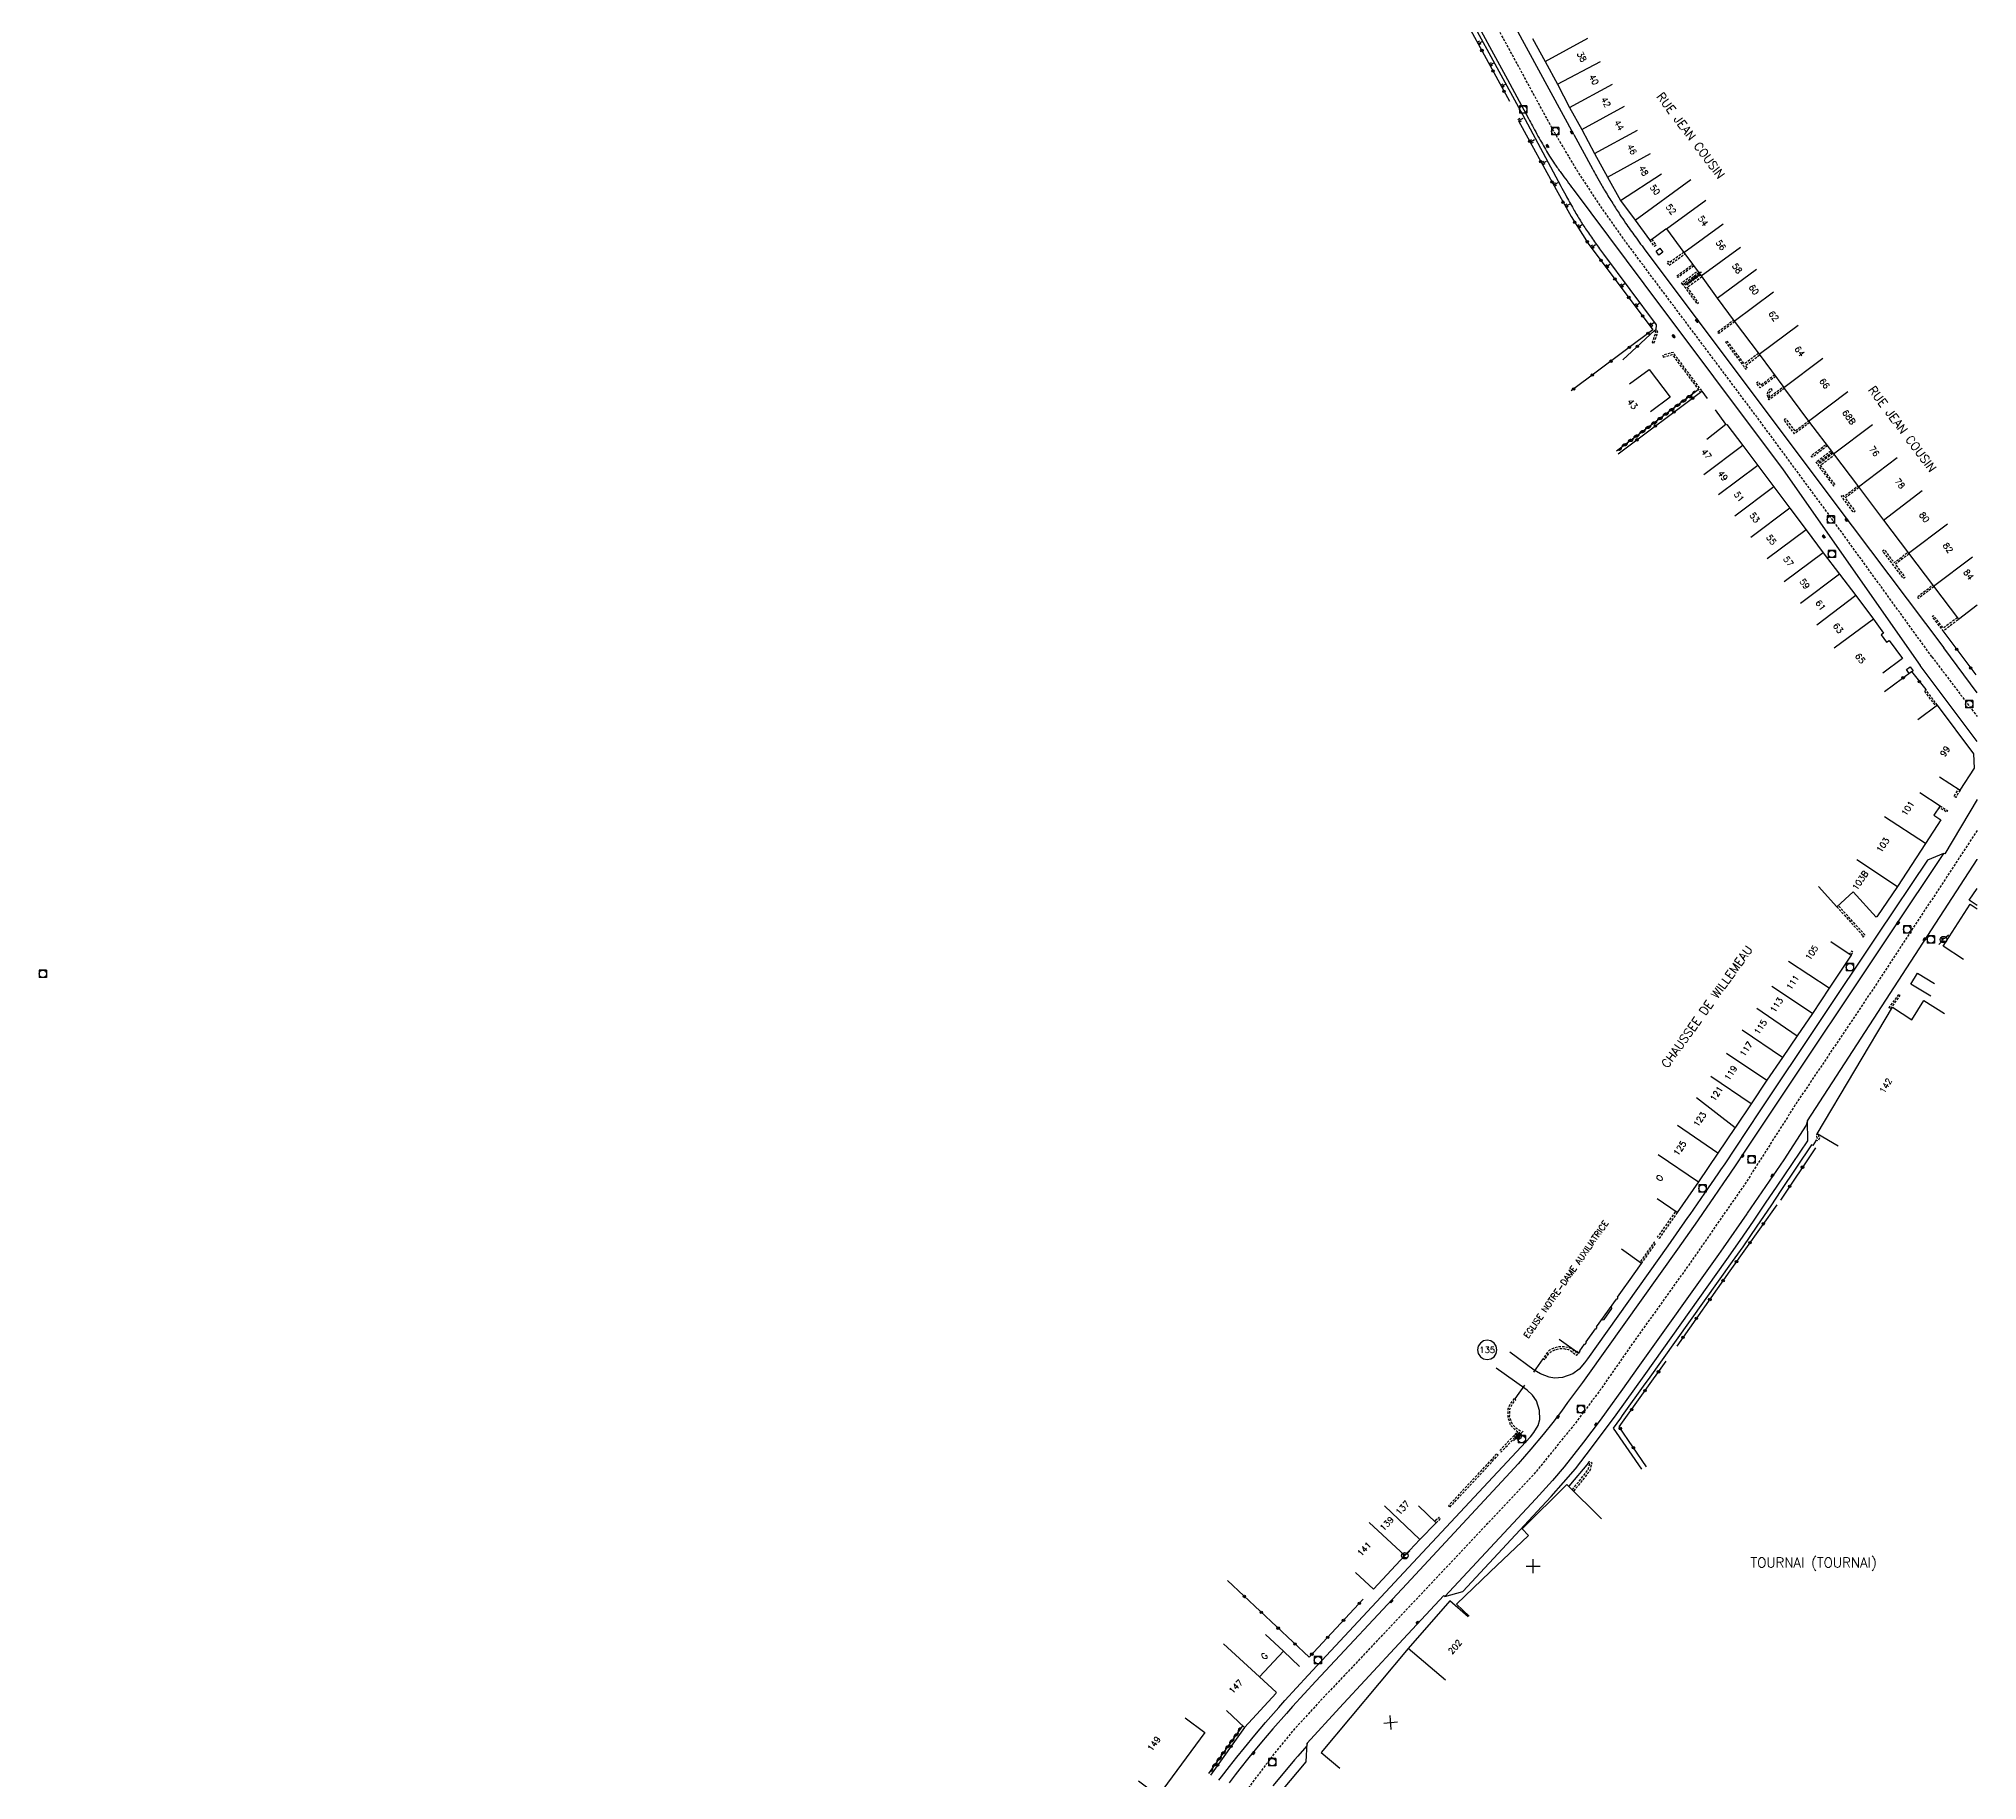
# Model space of a CAD drawing. Header units: millimetres. Extents: x 79000 to 80000, y 143000 to 144000.
# Drawn here: x 79602.8 to 80000, y 143192.3 to 143549.2 of the extents above; entities that cross this region are included whole.
import ezdxf
from ezdxf.enums import TextEntityAlignment as Align

# ---------------------------------------------------------------- set-up
doc = ezdxf.new("R2010")
doc.units = ezdxf.units.MM
doc.linetypes.add('DASHED', pattern=[0.75, 0.5, -0.25])
doc.layers.get('0').update_dxf_attribs({"linetype": 'CONTINUOUS'})
for name, color, linetype in [('W0001', 6, 'DASHED'), ('W0008', 7, 'CONTINUOUS'), ('W0100', 7, 'CONTINUOUS'), ('W0112', 1, 'DASHED'), ('W0211', 2, 'CONTINUOUS'), ('W0310', 3, 'CONTINUOUS'), ('W0322', 7, 'CONTINUOUS'), ('W0400', 7, 'CONTINUOUS'), ('W0420', 7, 'CONTINUOUS'), ('W0471', 7, 'CONTINUOUS'), ('W0980', 7, 'CONTINUOUS'), ('W0984', 7, 'CONTINUOUS'), ('W0989', 7, 'CONTINUOUS'), ('W0991', 7, 'CONTINUOUS'), ('W1102', 7, 'CONTINUOUS')]:
    doc.layers.add(name, color=color, linetype=linetype)
doc.styles.get("Standard").update_dxf_attribs({"font": 'romans.shx', "width": 0.85})

# ---------------------------------------------------------------- blocks, each defined once
blk = doc.blocks.new('t310o')
at = {"color": 0, "linetype": 'Continuous'}
for centre, start, end in [((-0.5, 0.38), 216.8699, 323.1304), ((0.5, -0.37), 36.8699, 143.1303)]:
    blk.add_arc(centre, 0.625, start, end, dxfattribs=at)
blk = doc.blocks.new('t322o')
at = {"color": 0, "linetype": 'Continuous'}
for radius in [0.25, 0.15]:
    blk.add_circle((0, 0), radius, dxfattribs=at)
blk = doc.blocks.new('t211o')
at = {"color": 0, "linetype": 'Continuous'}
for p, q in [((-0.29, 0.5), (-0.29, 0)), ((0, 1), (0, 0)), ((0.29, 0.5), (0.29, 0))]:
    blk.add_line(p, q, dxfattribs=at)
blk = doc.blocks.new('t991o')
at = {"color": 0, "linetype": 'Continuous'}
for p, q in [((-1, 1), (1, -1)), ((-1, -1), (1, 1))]:
    blk.add_line(p, q, dxfattribs=at)
blk = doc.blocks.new('T400')
for p, q in [((-0.15, 0.3), (0.15, 0.3)), ((-0.15, -0.25), (-0.15, 0.3)), ((-0.15, 0.15), (0.15, 0.15)), ((-0.15, 0), (0.15, 0)), ((0.15, 0.3), (0.15, -0.25)), ((-0.15, -0.15), (0.15, -0.15)), ((-0.15, -0.25), (-0.15, -0.3)), ((-0.15, -0.3), (0.15, -0.3)), ((0.15, -0.3), (0.15, -0.25))]:
    blk.add_line(p, q)
blk = doc.blocks.new('T420')
for p, q in [((0.75, 0.75), (-0.75, 0.75)), ((-0.75, 0.75), (-0.75, -0.75)), ((0.75, 0.75), (0.75, -0.75)), ((0.75, -0.75), (-0.75, -0.75))]:
    blk.add_line(p, q)
blk.add_ellipse((0, 0), major_axis=(-0.53, 0.53), ratio=1, start_param=3.926991, end_param=10.210176)
blk = doc.blocks.new('T471')
for p, q in [((-0.333334, 0.333334), (-0.333334, -0.333334)), ((-0.333334, 0.333334), (0.333334, 0.333334)), ((-0.333334, 0), (0, 0)), ((0.500001, 0.500001), (1.000002, 1.000002)), ((-0.500001, -0.500001), (-1.000002, -1.000002)), ((-0.333334, -0.333334), (0.333334, -0.333334))]:
    blk.add_line(p, q)
blk.add_ellipse((0, 0), major_axis=(0.471405, 0.471405), ratio=1, start_param=5.4977871438, end_param=11.780972451)
blk = doc.blocks.new('t112o')
at = {"color": 0, "linetype": 'Continuous'}
for p, q in [((-0.5, 0.5), (0.5, 0.5)), ((-0.5, -0.5), (-0.5, 0.5)), ((0.5, 0.5), (0.5, -0.5)), ((0.5, -0.5), (-0.5, -0.5))]:
    blk.add_line(p, q, dxfattribs=at)

msp = doc.modelspace()

# ---------------------------------------------------------------- linework, layer by layer
at = {"layer": 'W0001', "flags": 128}
for points in [[(79990.71, 143422.53), (79969.13, 143452.31), (79954.81, 143471.74), (79933.37, 143500.35), (79927.76, 143507.88), (79923.2, 143514.31), (79918.17, 143521.94), (79913.07, 143530.53), (79867.6, 143614.37), (79849.78, 143648.72)], [(79990.71, 143422.53), (80000, 143410.26)], [(80000, 143386.94), (79995.62, 143380.27), (79976.8, 143351.64), (79963.04, 143331.2), (79952.17, 143314.11), (79939.9, 143296.5), (79929.19, 143281.54), (79922.73, 143272.24), (79917.41, 143265.16), (79913.09, 143259.83), (79908.93, 143254.72), (79905.42, 143250.99), (79894.66, 143239.55), (79864.9, 143208.02), (79859.89, 143202.54), (79856, 143197.8), (79851.36, 143191.67), (79847.31, 143186.15), (79842.78, 143179.76), (79837.93, 143172.68), (79833.72, 143166.13), (79809.2, 143131.09), (79800.93, 143118.76), (79796.82, 143112.58), (79793.41, 143107.05), (79790.06, 143101.51), (79786.7, 143096.02), (79783.34, 143090.43), (79771.51, 143071.07), (79758.56, 143050.25), (79754.02, 143043.18), (79749.33, 143036.15), (79745.55, 143030.83), (79742.57, 143026.57), (79738.04, 143020.55), (79733.24, 143014.21), (79723.26, 143001.5), (79722.1, 143000)]]:
    msp.add_lwpolyline(points, dxfattribs=at)
at = {"layer": 'W0008', "flags": 128}
for points in [[(79917.34, 143529.58), (79891.21, 143577.74), (79866.93, 143622.56), (79864.15, 143627.82), (79854.02, 143647.24), (79852.59, 143649.99)], [(80000, 143415.14), (79993.13, 143424.33)], [(80000, 143405.18), (79988.3, 143420.72)], [(80000, 143393.27), (79993.35, 143382.12), (79993.12, 143382.23), (79989.79, 143380.86), (79979.64, 143365.65), (79955.49, 143329.45), (79950.4, 143321.83), (79948.27, 143318.63), (79947.43, 143317.39), (79946.85, 143316.55), (79944.14, 143312.6), (79941.12, 143308.23), (79940.67, 143307.6), (79936.61, 143301.81), (79920.14, 143278.68), (79919.53, 143277.87), (79918.43, 143276.55), (79917.17, 143275.55), (79915.05, 143274.83), (79913.42, 143274.69), (79912.29, 143274.88), (79910.51, 143275.6), (79909.25, 143276.36), (79904.22, 143280.03)], [(79993.12, 143382.23), (79982.37, 143366.16), (79957, 143328.15), (79952.11, 143320.82), (79950.66, 143318.64), (79949.23, 143316.5), (79948.04, 143314.75), (79945.97, 143311.72), (79943.84, 143308.65), (79942.66, 143306.97), (79938.57, 143301.16), (79920.14, 143275.27), (79919.1, 143273.82), (79916.08, 143269.68), (79914.8, 143267.95), (79913.04, 143265.62), (79911.08, 143263.12), (79908.57, 143260.12), (79905.94, 143257.11), (79904.34, 143255.35), (79883.12, 143232.58), (79864.5, 143212.58), (79859.74, 143207.41), (79858.45, 143205.97), (79855.68, 143202.81), (79853.34, 143200.08), (79850.8, 143196.99), (79848.9, 143194.62), (79847.97, 143193.41), (79846.76, 143191.76)], [(79965.21, 143327.44), (79990.6, 143366.54), (79999.99, 143381.01), (80000, 143381.02)], [(79990.46, 143353), (79986.41, 143355.45), (79987.77, 143357.69), (79991.24, 143355.59)], [(79862.74, 143199.87), (79869.32, 143207.15), (79881.49, 143220.24), (79890.71, 143230.16), (79890.92, 143229.96), (79894.62, 143230.96), (79910.82, 143248.4), (79912.71, 143250.46), (79915.26, 143253.3), (79917.66, 143256.14), (79920.97, 143260.39), (79926.01, 143267.19), (79931.73, 143275.14), (79948.69, 143299), (79951.43, 143302.91), (79954.13, 143306.84), (79956.62, 143310.54), (79959, 143314.06), (79965.26, 143323.3), (79965.21, 143327.44), (79964.96, 143326.54), (79960.37, 143319.47), (79957.4, 143315.06), (79952.89, 143308.51), (79952.8, 143308.37), (79947.94, 143301.39), (79947.01, 143300.06), (79930.47, 143276.89), (79927.31, 143272.45), (79924, 143267.8), (79922.73, 143266.06), (79919.36, 143261.61), (79915.35, 143256.51), (79912.97, 143253.71), (79910.93, 143251.46), (79909.56, 143249.97), (79890.92, 143229.96)], [(79967.01, 143323.49), (79966.29, 143322.36), (79966.07, 143322.51), (79959.78, 143313.14), (79957.69, 143310.03), (79954.83, 143305.81), (79951.95, 143301.61), (79949.81, 143298.57), (79932.56, 143274.44), (79931.9, 143273.51), (79927.28, 143267.05), (79926.9, 143266.51), (79925.44, 143264.44), (79931.19, 143256.04)], [(79923.09, 143286.73), (79923.19, 143286.66), (79923.55, 143286.73), (79925.13, 143288.98), (79925.07, 143289.32), (79924.98, 143289.39)], [(79844.65, 143192.29), (79845.18, 143193.02), (79846.8, 143195.14), (79848.31, 143197.06), (79849.86, 143198.97), (79852, 143201.55), (79854.2, 143204.12), (79856.89, 143207.19), (79858.17, 143208.62), (79862.92, 143213.84), (79881.6, 143233.85), (79908.47, 143262.69), (79909.17, 143263.56), (79910.03, 143264.98), (79910.41, 143266.24), (79910.33, 143268.09), (79909.69, 143270.03), (79908.85, 143271.21), (79907.76, 143272.22), (79907.28, 143272.6), (79901.44, 143276.77)], [(79920.35, 143257.32), (79916.34, 143252.56)], [(79857.54, 143190.15), (79862.51, 143196.04), (79862.74, 143199.87), (79862.68, 143199.35), (79860.79, 143197.2), (79860.14, 143196.45), (79858.16, 143194.12), (79855.7, 143191.13)]]:
    msp.add_lwpolyline(points, dxfattribs=at)
for points in [[(79846.97, 143647.44), (79855.11, 143630.5), (79879, 143586.37), (79903.74, 143540.84), (79908.04, 143532.82, 0.003001), (79908.86, 143531.32, 0.001348), (79910.7, 143528, 0.009033), (79912.4, 143525.09, 0.016305), (79913.42, 143523.53, 0.004884), (79914.7, 143521.74, 0.002529), (79917.22, 143518.33), (79931.67, 143498.96), (79960.23, 143460.84), (79988.3, 143420.72)], [(79864.67, 143610.09), (79876.62, 143587.65), (79878.05, 143585.97), (79891.5, 143561.86), (79906.83, 143533.67), (79914.67, 143518.99, 0.003468), (79915.68, 143517.14, 0.002242), (79917.27, 143514.29, 0.010268), (79918.7, 143511.88, 0.011104), (79920.12, 143509.7, 0.004708), (79921.81, 143507.28, 0.005007), (79923.44, 143505.04), (79934.21, 143490.52), (79934.16, 143489.51)], [(79917.32, 143529.58), (79921.2, 143522.5, 0.001559), (79922.03, 143520.99, 0.001264), (79923.07, 143519.12, 0.008277), (79923.77, 143517.93, 0.003905), (79925.31, 143515.43, 0.005245), (79926.8, 143513.12, 0.007016), (79927.95, 143511.42, 0.004493), (79929.9, 143508.68, 0.003887), (79932.2, 143505.55), (79943.2, 143490.88), (79974.38, 143449.3), (79993.13, 143424.33)]]:
    msp.add_lwpolyline(points, format="xyb", dxfattribs=at)
at = {"layer": 'W0100', "flags": 128}
for points in [[(79908.89, 143549.2), (79911.45, 143544.53), (79913.98, 143539.84), (79916.49, 143535.08), (79918.98, 143530.6), (79921.62, 143525.67), (79924.26, 143520.83), (79926.92, 143516.03), (79929.89, 143511.99), (79932.87, 143507.98), (79932.94, 143508.05), (79933.07, 143507.89), (79936.17, 143510.23), (79936.35, 143510.2), (79939.89, 143505.37), (79943.41, 143500.57), (79946.73, 143496.02), (79950.23, 143491.31), (79955.32, 143484.52), (79960.39, 143477.74), (79960.31, 143477.68), (79965.42, 143470.84), (79970.54, 143464.12), (79975.65, 143457.34), (79980.77, 143450.55), (79985.91, 143443.76), (79991.03, 143437), (79996.16, 143430.23), (80000, 143433.14)], [(79928.79, 143478.43), (79932.79, 143481.42), (79937.07, 143475.7), (79933.07, 143472.71)], [(79944.6, 143467.1), (79948.52, 143470.2), (79948.62, 143470.08), (79948.72, 143470.16), (79951.99, 143465.81), (79955.02, 143461.72), (79958.33, 143457.34), (79961.62, 143452.98), (79964.93, 143448.57), (79968.46, 143443.86), (79971.78, 143439.45), (79975.11, 143435.06), (79978.75, 143430.24), (79980.8, 143427.38), (79980.31, 143427.01), (79981.44, 143425.5), (79981.94, 143425.85), (79984.69, 143422.17), (79980.68, 143419.18)], [(79992.3, 143397.93), (79996.49, 143395.2), (79999.45, 143399.71), (79999.29, 143402.67), (79991.85, 143412.59), (79987.85, 143409.59)], [(79988.21, 143394.72), (79992.4, 143392), (79991.14, 143390.05), (79992.56, 143389.13), (79989.41, 143384.27), (79983.65, 143375.47), (79979.45, 143369.23), (79979.37, 143369.3), (79979.27, 143369.17), (79979.27, 143369.17), (79974.6, 143374.35), (79971.22, 143371.31), (79967.48, 143375.46)], [(79997.2, 143360.5), (79992.99, 143363.2), (79998.52, 143371.81), (80000, 143370.86)], [(80000, 143371.56), (79998.38, 143372.64), (80000, 143375.05)], [(79970.04, 143364.19), (79974.2, 143361.41), (79969.65, 143354.59), (79966.25, 143349.42), (79963.11, 143344.85), (79960.09, 143340.41), (79956.92, 143335.74), (79953.69, 143330.92), (79950.45, 143326.1), (79950.43, 143326.08), (79946.85, 143320.83), (79942.87, 143314.94), (79938.55, 143308.62), (79934.42, 143311.44)], [(79971.54, 143322.21), (79967.24, 143324.76), (79982.66, 143350.7), (79986.57, 143348.13), (79989.03, 143352.08), (79993.27, 143349.43)], [(79914.32, 143282.72), (79918.4, 143279.82), (79918.4, 143279.82), (79918.68, 143280.22), (79918.58, 143280.29), (79919.57, 143281.69), (79919.67, 143281.63), (79919.96, 143282.03), (79919.85, 143282.11), (79921.76, 143284.79), (79921.87, 143284.73), (79922.15, 143285.13), (79922.01, 143285.22), (79926.06, 143290.91), (79926.16, 143290.81), (79926.45, 143291.21), (79926.32, 143291.31), (79927.66, 143293.2), (79928.54, 143294.45), (79931.22, 143298.22), (79927.14, 143301.11)], [(79895.9, 143225.92), (79893.28, 143228.36), (79900.24, 143234.99), (79908.08, 143242.45), (79906.78, 143243.81), (79915.94, 143252.93), (79923, 143245.85)], [(79872.65, 143234.88), (79876.29, 143231.46), (79882.75, 143238.34), (79885.81, 143241.64), (79889.13, 143245.02), (79885.56, 143248.53)], [(79895.7, 143225.81), (79891.96, 143229.08), (79883.44, 143219.33), (79865.56, 143198.01), (79869.39, 143194.79)], [(79854.21, 143222.18), (79857.86, 143218.75), (79852.94, 143213.52), (79856.4, 143210.34), (79856.29, 143210.22), (79856.37, 143210.14), (79849.86, 143203.14), (79846.22, 143206.56)], [(79837.73, 143205.07), (79841.75, 143202.1), (79832.17, 143189.12), (79828.15, 143192.09)]]:
    msp.add_lwpolyline(points, dxfattribs=at)
at = {"layer": 'W0112', "flags": 128}
for points in [[(79933.3, 143508.07), (79934.2, 143506.85), (79933.88, 143506.61), (79932.87, 143507.98)], [(79939.85, 143505.42), (79936.93, 143503.27), (79936.7, 143503.59), (79936.39, 143503.34), (79936.75, 143502.89), (79936.87, 143502.73), (79940.09, 143505.09)], [(79941.91, 143502.62), (79938.65, 143500.23), (79938.42, 143500.55), (79941.67, 143502.94)], [(79939.66, 143498.84), (79939.65, 143498.84), (79939.41, 143499.16), (79942.68, 143501.56)], [(79939.53, 143499), (79940.16, 143498.19), (79942.58, 143494.84), (79942.91, 143495.07), (79940.6, 143498.26), (79943.53, 143500.41)], [(79943.29, 143500.74), (79940.36, 143498.58), (79939.98, 143499.08), (79942.92, 143501.24)], [(79950.31, 143491.21), (79947.07, 143488.79), (79946.83, 143489.11), (79950.07, 143491.53)], [(79955.18, 143484.71), (79952.29, 143482.53), (79948.77, 143487.23), (79948.45, 143486.99), (79951.97, 143482.29), (79951.97, 143482.29), (79951.97, 143482.29), (79952.09, 143482.13), (79952.09, 143482.13), (79952.61, 143481.44), (79952.93, 143481.68), (79952.53, 143482.21), (79955.42, 143484.39)], [(79958.7, 143480), (79955.5, 143477.61), (79955.38, 143477.77), (79955.38, 143477.77), (79954.76, 143478.67), (79955.08, 143478.9), (79955.59, 143478.17), (79958.46, 143480.32)], [(79960.53, 143477.56), (79957.32, 143475.16), (79957.08, 143475.48), (79960.29, 143477.88)], [(79965.65, 143470.53), (79962.56, 143468.22), (79962.32, 143468.54), (79960.4, 143471.09), (79960.72, 143471.33), (79962.64, 143468.77), (79965.41, 143470.85)], [(79969.29, 143465.76), (79966.21, 143463.41), (79965.97, 143463.73), (79969.05, 143466.08)], [(79970.3, 143464.45), (79967.24, 143462.14), (79967, 143462.46), (79970.06, 143464.77)], [(79970.47, 143464.22), (79967.65, 143462.09), (79967.33, 143461.85), (79970.57, 143457.55), (79970.89, 143457.79), (79967.89, 143461.77), (79970.71, 143463.9)], [(79975.76, 143457.19), (79972.94, 143455.07), (79974.97, 143452.34), (79974.65, 143452.1), (79972.51, 143454.99), (79972.13, 143455.47), (79972.45, 143455.71), (79972.7, 143455.38), (79975.52, 143457.51)], [(79986.02, 143443.61), (79983.21, 143441.48), (79985.2, 143438.8), (79984.88, 143438.57), (79982.77, 143441.4), (79980.61, 143444.24), (79980.93, 143444.48), (79982.97, 143441.8), (79985.78, 143443.93)], [(79991.11, 143436.89), (79987.94, 143434.49), (79987.7, 143434.81), (79990.87, 143437.21)], [(79995.92, 143430.55), (79993.06, 143428.38), (79991.07, 143430.94), (79990.76, 143430.7), (79992.74, 143428.14), (79992.98, 143427.82), (79996.16, 143430.23)], [(79991.85, 143412.59), (79989.45, 143415.79), (79989.13, 143415.55), (79991.53, 143412.35)], [(79992.4, 143392), (79993.9, 143391.03), (79993.68, 143390.69), (79992.18, 143391.66)], [(79996.49, 143395.2), (79995.59, 143393.69), (79995.25, 143393.9), (79996.15, 143395.41)], [(79971.22, 143371.31), (79976.47, 143365.49), (79976.33, 143365.31), (79976.33, 143365.31), (79976.66, 143365.08), (79976.98, 143365.52), (79976.98, 143365.52), (79971.52, 143371.57)], [(79974.2, 143361.41), (79974.58, 143361.99), (79974.25, 143362.21), (79973.86, 143361.64)], [(79967.61, 143324.55), (79967.51, 143324.43), (79967.5, 143324.34), (79967.51, 143324.3), (79967.74, 143323.98), (79967.36, 143323.29), (79967.01, 143323.49), (79967.27, 143323.95), (79967.16, 143324.11), (79967.11, 143324.29), (79967.13, 143324.54), (79967.25, 143324.77)], [(79938.55, 143308.62), (79934.82, 143303.34), (79934.5, 143303.57), (79938.23, 143308.85)], [(79931.22, 143298.22), (79934.12, 143302.34), (79933.8, 143302.57), (79930.89, 143298.45)], [(79917.05, 143251.84), (79920.25, 143255.88), (79920.6, 143257.15), (79920.35, 143257.32), (79920.57, 143257.65), (79921.06, 143257.32), (79920.62, 143255.7), (79917.36, 143251.59)], [(79889.13, 143245.02), (79890.02, 143245.91), (79889.74, 143246.2), (79888.84, 143245.31)]]:
    msp.add_lwpolyline(points, dxfattribs=at)
for points in [[(79933.88, 143489.3), (79934.12, 143488.99), (79933.38, 143486.94), (79933.76, 143486.8), (79934.57, 143489.06), (79934.21, 143489.54)], [(79935.68, 143483.94), (79937.52, 143484.45), (79943.29, 143476.73), (79943.61, 143476.97), (79937.68, 143484.91), (79935.57, 143484.33)], [(79982.23, 143350.41), (79984.22, 143353.09), (79983.9, 143353.33), (79981.91, 143350.65)], [(79917.99, 143280.14), (79917.83, 143279.93), (79916.98, 143280.62), (79916.41, 143280.92), (79915.34, 143281.15), (79914.3, 143281.15), (79913.32, 143280.89), (79912.4, 143280.41), (79911.97, 143280.01), (79911.05, 143278.74), (79911.38, 143278.5), (79912.29, 143279.77), (79912.62, 143280.08), (79913.47, 143280.52), (79914.36, 143280.75), (79915.29, 143280.75), (79916.29, 143280.54), (79916.73, 143280.3), (79917.91, 143279.36), (79918.31, 143279.91)], [(79905.14, 143270.5), (79904.45, 143269.67), (79903.84, 143268.41), (79903.81, 143266.7), (79904.36, 143265.13), (79905.24, 143264.16), (79905.85, 143263.72), (79902.17, 143259.85), (79902.46, 143259.57), (79906.46, 143263.78), (79905.46, 143264.48), (79904.71, 143265.33), (79904.2, 143266.77), (79904.23, 143268.33), (79904.75, 143269.41), (79905.44, 143270.24)], [(79901.54, 143259.18), (79891.65, 143248.51), (79891.94, 143248.24), (79901.84, 143258.91)]]:
    msp.add_lwpolyline(points, close=True, dxfattribs=at)
msp.add_lwpolyline([(79957.57, 143475.84, -0.088144), (79957.38, 143476.13, -0.114731), (79957.36, 143476.28, -0.054006), (79957.4, 143476.49, -0.045823), (79957.51, 143476.76, -0.099424), (79957.66, 143476.95, -0.082934), (79957.96, 143477.13), (79957.82, 143477.51, 0.082934), (79957.4, 143477.26, 0.099424), (79957.15, 143476.94, 0.045823), (79957.02, 143476.61, 0.054006), (79956.96, 143476.31, 0.114731), (79957.01, 143475.98, 0.089304), (79957.25, 143475.61)], format="xyb", close=True, dxfattribs=at)
at = {"layer": 'W0310', "flags": 128}
for points in [[(79940.3, 143498.92), (79943.12, 143500.97)], [(79942.81, 143477.2), (79926.06, 143464.67)], [(79849.45, 143203.43), (79842.51, 143193.65)]]:
    msp.add_lwpolyline(points, dxfattribs=at)
at = {"layer": 'W0322', "flags": 128}
for points in [[(79877.49, 143571.08), (79883.02, 143574.31), (79890.6, 143561.32), (79904.15, 143536.4)], [(79906, 143532.33), (79913.71, 143518.29), (79916.79, 143512.73), (79920.31, 143507.24), (79933.55, 143489.54), (79916.82, 143477.02)], [(79933.87, 143489.38), (79927.39, 143483.4)], [(79926.46, 143464.13), (79943.61, 143476.97), (79944.67, 143475.49)], [(79948.52, 143470.2), (79946.4, 143473.14)], [(79992.96, 143427.86), (79999.69, 143418.86)], [(79981.02, 143415.38), (79986.53, 143419.49), (79989.45, 143415.79)], [(79966.85, 143321.87), (79959.67, 143311.2)], [(79958.92, 143310.21), (79949.34, 143296.69), (79938.45, 143281.24)], [(79909.18, 143275.93), (79911.09, 143278.64)], [(79932.24, 143256.53), (79926.66, 143264.73), (79936.27, 143278.2)], [(79907.27, 143273.24), (79905.24, 143270.45)], [(79846.39, 143233.21), (79863.1, 143217.53), (79874.22, 143229.4)], [(79857.86, 143218.75), (79861.16, 143215.64)], [(79849.86, 143203.14), (79842.92, 143193.36)]]:
    msp.add_lwpolyline(points, dxfattribs=at)
at = {"layer": 'W1102', "flags": 128}
for points in [[(79911.45, 143544.53), (79920.23, 143549.3)], [(79913.98, 143539.84), (79922.8, 143544.55)], [(79916.49, 143535.08), (79925.28, 143539.84)], [(79918.98, 143530.6), (79927.75, 143535.39)], [(79921.62, 143525.67), (79930.41, 143530.43)], [(79924.26, 143520.83), (79933.03, 143525.64)], [(79926.92, 143516.03), (79935.29, 143521.53)], [(79929.89, 143511.99), (79941.3, 143520.36)], [(79936.35, 143510.2), (79944.41, 143516.11)], [(79939.89, 143505.37), (79947.95, 143511.28)], [(79943.41, 143500.57), (79951.48, 143506.48)], [(79946.73, 143496.02), (79954.78, 143501.95)], [(79950.23, 143491.31), (79958.24, 143497.29)], [(79955.32, 143484.52), (79963.33, 143490.51)], [(79960.39, 143477.74), (79968.4, 143483.73)], [(79965.42, 143470.84), (79973.51, 143476.89)], [(79970.54, 143464.12), (79978.51, 143470.16)], [(79951.99, 143465.81), (79943.97, 143459.83)], [(79975.65, 143457.34), (79983.63, 143463.36)], [(79955.02, 143461.72), (79947.02, 143455.72)], [(79958.33, 143457.34), (79950.35, 143451.32)], [(79980.77, 143450.55), (79988.75, 143456.57)], [(79961.62, 143452.98), (79953.63, 143446.97)], [(79964.93, 143448.57), (79956.93, 143442.57)], [(79985.91, 143443.76), (79993.88, 143449.8)], [(79968.46, 143443.86), (79960.47, 143437.86)], [(79971.78, 143439.45), (79963.8, 143433.43)], [(79991.03, 143437), (79999, 143443.04)], [(79975.11, 143435.06), (79967.13, 143429.02)], [(79978.75, 143430.24), (79970.7, 143424.3)], [(79989.41, 143384.27), (79981.03, 143389.73)], [(79975.31, 143381), (79983.65, 143375.47)], [(79969.65, 143354.59), (79961.31, 143360.11)], [(79966.25, 143349.42), (79957.95, 143354.99)], [(79954.86, 143350.49), (79963.11, 143344.85)], [(79960.09, 143340.41), (79951.82, 143346.04)], [(79948.63, 143341.33), (79956.92, 143335.74)], [(79953.69, 143330.92), (79945.39, 143336.49)], [(79942.51, 143332.22), (79950.43, 143326.08)], [(79946.85, 143320.83), (79938.58, 143326.45)], [(79934.6, 143320.55), (79942.87, 143314.94)], [(79885.81, 143241.64), (79878.57, 143248.54)], [(79882.75, 143238.34), (79875.43, 143245.15)], [(79852.94, 143213.52), (79845.58, 143220.28)], [(79891.03, 143212.83), (79883.44, 143219.33)]]:
    msp.add_lwpolyline(points, dxfattribs=at)
msp.add_lwpolyline([(79901.61, 143280.49), (79901.46, 143281.25), (79901.03, 143281.9), (79900.38, 143282.33), (79899.61, 143282.49), (79898.85, 143282.33), (79898.2, 143281.9), (79897.77, 143281.25), (79897.61, 143280.49), (79897.77, 143279.72), (79898.2, 143279.07), (79898.85, 143278.64), (79899.61, 143278.49), (79900.38, 143278.64), (79901.03, 143279.07), (79901.46, 143279.72)], close=True, dxfattribs=at)

# ---------------------------------------------------------------- block references
at = {"layer": 'W0112'}
for p, rotation in [((79934.89, 143505.54), 305.9925538944457), ((79986.18, 143419.78), 125.7200975629518)]:
    msp.add_blockref('t112o', p, dxfattribs=dict(at, rotation=rotation))
at = {"layer": 'W0211'}
for p, rotation in [((79897.75, 143548.17), 298.5322813933015), ((79900.14, 143543.78), 298.5322813937203), ((79902.52, 143539.39), 298.5322813937589), ((79906, 143532.33), 298.7556024764412), ((79908.41, 143527.95), 298.7556024763436), ((79910.81, 143523.56), 298.7556024762376), ((79913.22, 143519.18), 298.7556024761221), ((79915.64, 143514.8), 298.9911772044179), ((79918.2, 143510.52), 302.6740286549071), ((79920.97, 143506.35), 306.8066190673948), ((79923.96, 143502.35), 306.8066190668146), ((79926.96, 143498.35), 306.8066190681415), ((79929.96, 143494.34), 306.8066190667246), ((79932.95, 143490.34), 306.8066190673493)]:
    msp.add_blockref('t211o', p, dxfattribs=dict(at, rotation=rotation))
at = {"layer": 'W0310'}
for p, rotation in [((79941.51, 143499.8), 36.09827716542178), ((79942.73, 143500.69), 36.09827716542178), ((79939.2, 143474.51), 216.8203672905662), ((79940.4, 143475.41), 216.8203672905662), ((79941.61, 143476.3), 216.8203672905662), ((79934.4, 143470.91), 216.8203672905662), ((79935.6, 143471.81), 216.8203672905662), ((79936.8, 143472.71), 216.8203672905662), ((79938, 143473.61), 216.8203672905662), ((79928.4, 143466.42), 216.8203672905662), ((79929.6, 143467.31), 216.8203672905662), ((79930.8, 143468.21), 216.8203672905662), ((79932, 143469.11), 216.8203672905662), ((79933.2, 143470.01), 216.8203672905662), ((79927.2, 143465.52), 216.8203672905662), ((79847.72, 143200.99), 234.6191801881703), ((79848.59, 143202.21), 234.6191801881703), ((79844.24, 143196.09), 234.6191801881703), ((79845.11, 143197.32), 234.6191801881703), ((79845.98, 143198.54), 234.6191801881703), ((79846.85, 143199.76), 234.6191801881703), ((79843.37, 143194.87), 234.6191801881703)]:
    msp.add_blockref('t310o', p, dxfattribs=dict(at, rotation=rotation))
at = {"layer": 'W0322'}
for p, rotation in [((79898.51, 143546.77), 298.532281393526), ((79900.78, 143542.59), 298.532281393526), ((79903.05, 143538.42), 298.532281393526), ((79908.29, 143528.17), 298.7556024765267), ((79910.57, 143524), 298.7556024765267), ((79912.86, 143519.84), 298.7556024765267), ((79915.15, 143515.68), 298.9911772042037), ((79917.53, 143511.57), 302.6740286546052), ((79920.09, 143507.57), 302.6740286546052), ((79922.92, 143503.75), 306.8066190674658), ((79925.76, 143499.95), 306.8066190674658), ((79928.61, 143496.15), 306.8066190674658), ((79931.45, 143492.34), 306.8066190674658), ((79932.54, 143488.79), 216.8203672906286), ((79924.94, 143483.1), 216.8203672906286), ((79928.74, 143485.95), 216.8203672906286), ((79930.38, 143486.16), 222.7231288695001), ((79921.13, 143480.25), 216.8203672906286), ((79917.33, 143477.41), 216.8203672906286), ((79941.67, 143475.52), 36.82036729073071), ((79937.87, 143472.67), 36.82036729073071), ((79930.26, 143466.98), 36.82036729073071), ((79934.07, 143469.83), 36.82036729073071), ((79995.8, 143424.06), 306.8347762085493), ((79998.65, 143420.25), 306.8347762085493), ((79984.83, 143418.22), 36.74293934435358), ((79988.16, 143417.42), 308.3396547160181), ((79964.2, 143317.93), 236.0821755840107), ((79961.55, 143313.99), 236.0821755840107), ((79956.18, 143306.33), 234.6717259199788), ((79953.43, 143302.46), 234.6717259199788), ((79950.68, 143298.58), 234.6717259199788), ((79947.94, 143294.7), 234.8104336846265), ((79945.21, 143290.82), 234.8104336846265), ((79942.47, 143286.94), 234.8104336846265), ((79939.73, 143283.06), 234.8104336846265), ((79934.7, 143275.99), 54.5113649256156), ((79931.94, 143272.12), 54.5113649256156), ((79929.18, 143268.26), 54.5113649256156), ((79926.9, 143264.38), 124.1974475343546), ((79929.57, 143260.46), 124.1974475343546), ((79849.85, 143229.96), 316.8268665424357), ((79873.41, 143228.54), 46.85752780204794), ((79853.31, 143226.71), 316.8268665424357), ((79870.16, 143225.07), 46.85752780204794), ((79856.78, 143223.46), 316.8268665424357), ((79866.92, 143221.6), 46.85752780204794), ((79860.24, 143220.21), 316.8268665424357), ((79863.67, 143218.14), 46.85752780204794), ((79847.11, 143199.27), 234.6191801881703), ((79844.36, 143195.4), 234.6191801881703)]:
    msp.add_blockref('t322o', p, dxfattribs=dict(at, rotation=rotation))
at = {"layer": 'W0400'}
for p, rotation in [((79911.95, 143527.14), 208.222692209089), ((79916.94, 143530), 28.47992878507333), ((79942.61, 143491.42), 36.8507989216263), ((79937.79, 143488.23), 36.72530586693952), ((79968.57, 143447.14), 216.9250613515697), ((79973.22, 143450.6), 36.86606872542569), ((79983.77, 143367.98), 326.2073280499686), ((79989.18, 143364.63), 147.0079139168165), ((79951.9, 143320.24), 146.300324694042), ((79958.02, 143316.23), 325.738596639139), ((79914.08, 143266.75), 142.9879943019887), ((79921.93, 143265.24), 323.0391008021704), ((79879.98, 143228.99), 137.0688513373312), ((79885.33, 143224.59), 317.1519105068697), ((79851.72, 143197.88), 320.5404507782316)]:
    msp.add_blockref('T400', p, dxfattribs=dict(at, rotation=rotation))
at = {"layer": 'W0420'}
for p in [(79906.98, 143534.68), (79913.55, 143530.21), (79970, 143450.63), (79970.2, 143443.59), (79998.35, 143412.81), (79985.62, 143366.67), (79990.49, 143364.58), (79973.93, 143358.89), (79603.67, 143357.56), (79953.77, 143319.51), (79943.73, 143313.56), (79918.77, 143268.36), (79906.67, 143262.21), (79864.93, 143216.89), (79855.55, 143196.01)]:
    msp.add_blockref('T420', p, dxfattribs=at)
at = {"layer": 'W0471'}
for p in [(79993.1, 143364.56), (79905.96, 143262.84), (79882.74, 143238.31)]:
    msp.add_blockref('T471', p, dxfattribs=at)
at = {"layer": 'W0991'}
for p, rotation in [((79909.02, 143236.16), 44.88209747095125), ((79879.84, 143204.14), 49.72506087061122)]:
    msp.add_blockref('t991o', p, dxfattribs=dict(at, rotation=rotation))

# ---------------------------------------------------------------- texts
at = {"layer": 'W0980'}
msp.add_text('TOURNAI (TOURNAI)', height=2, dxfattribs=at).set_placement((79966.48, 143236.77), align=Align.MIDDLE)
at = {"layer": 'W0984'}
msp.add_text('EGLISE NOTRE-DAME AUXILIATRICE', height=1.25, rotation=55.1268, dxfattribs=at).set_placement((79915.74, 143294.97), align=Align.MIDDLE)
at = {"layer": 'W0989'}
for s, rotation, p in [('RUE JEAN COUSIN', 306.8933, (79941.29, 143529.35)), ('RUE JEAN COUSIN', 306.8933, (79984.67, 143469.21)), ('CHAUSSEE DE WILLEMEAU', 54.387, (79944.62, 143350.82))]:
    msp.add_text(s, height=1.75, rotation=rotation, dxfattribs=at).set_placement(p, align=Align.MIDDLE)
at = {"layer": 'W0991'}
for s, rotation, p in [('38', 298.0344, (79918.99, 143545.49)), ('40', 298.0344, (79921.46, 143540.8)), ('42', 298.0344, (79923.92, 143536.19)), ('44', 298.0344, (79926.63, 143531.43)), ('46', 298.0344, (79929.25, 143526.5)), ('48', 298.0344, (79931.64, 143522.13)), ('50', 308.3073, (79933.99, 143518.23)), ('52', 308.3073, (79937.29, 143514.23)), ('54', 306.2642, (79943.83, 143511.84)), ('56', 306.2642, (79947.48, 143506.9)), ('58', 306.2642, (79950.82, 143502.13)), ('60', 306.2642, (79954.24, 143497.76)), ('62', 306.2642, (79958.3, 143492.35)), ('64', 306.2642, (79963.63, 143485.12)), ('66', 306.2642, (79968.71, 143478.53)), ('43', 306.8204, (79929.36, 143474.32)), ('68B', 306.9014, (79973.73, 143471.63)), ('47', 306.9014, (79944.52, 143464.09)), ('76', 306.9014, (79978.9, 143464.64)), ('49', 306.9014, (79947.88, 143459.63)), ('78', 306.9014, (79984.15, 143458.04)), ('51', 306.9014, (79951.22, 143455.34)), ('53', 306.9014, (79954.41, 143451.05)), ('80', 306.9014, (79989.16, 143451.13)), ('55', 306.9014, (79957.82, 143446.52)), ('57', 306.9014, (79961.32, 143442.07)), ('82', 306.9014, (79994.01, 143444.85)), ('84', 306.9014, (79998.22, 143439.36)), ('59', 306.9014, (79964.66, 143437.46)), ('61', 306.9014, (79967.92, 143433.09)), ('63', 306.9014, (79971.5, 143428.4)), ('65', 306.9014, (79976.03, 143422.2)), ('99', 56.087, (79993.4, 143403.17)), ('101', 56.087, (79985.77, 143391.44)), ('103', 56.087, (79980.68, 143383.95)), ('103B', 56.087, (79976.03, 143376.69)), ('105', 56.2992, (79966.09, 143361.88)), ('111', 56.1289, (79962.2, 143355.8)), ('113', 56.1289, (79958.9, 143351.17)), ('115', 56.1289, (79955.6, 143346.65)), ('117', 56.1289, (79952.67, 143342.14)), ('119', 56.1289, (79949.5, 143337.24)), ('142', 59.2713, (79981.26, 143334.63)), ('121', 55.9793, (79946.57, 143332.98)), ('123', 55.9793, (79943.15, 143327.73)), ('125', 55.9793, (79939.07, 143321.82)), ('O', 55.6397, (79934.93, 143315.72)), ('137', 46.8105, (79882.27, 143248.11)), ('139', 46.8105, (79879.04, 143244.87)), ('141', 46.8105, (79874.41, 143239.68)), ('202', 48.8335, (79892.99, 143219.63)), ('G', 46.8269, (79853.96, 143217.74)), ('147', 46.8269, (79848.1, 143211.49)), ('149', 53.5729, (79831.33, 143199.77))]:
    msp.add_text(s, height=1.25, rotation=rotation, dxfattribs=at).set_placement(p, align=Align.MIDDLE)
msp.add_text('135', height=1.25, dxfattribs=at).set_placement((79899.61, 143280.49), align=Align.MIDDLE)

doc.saveas('drawing.dxf')
